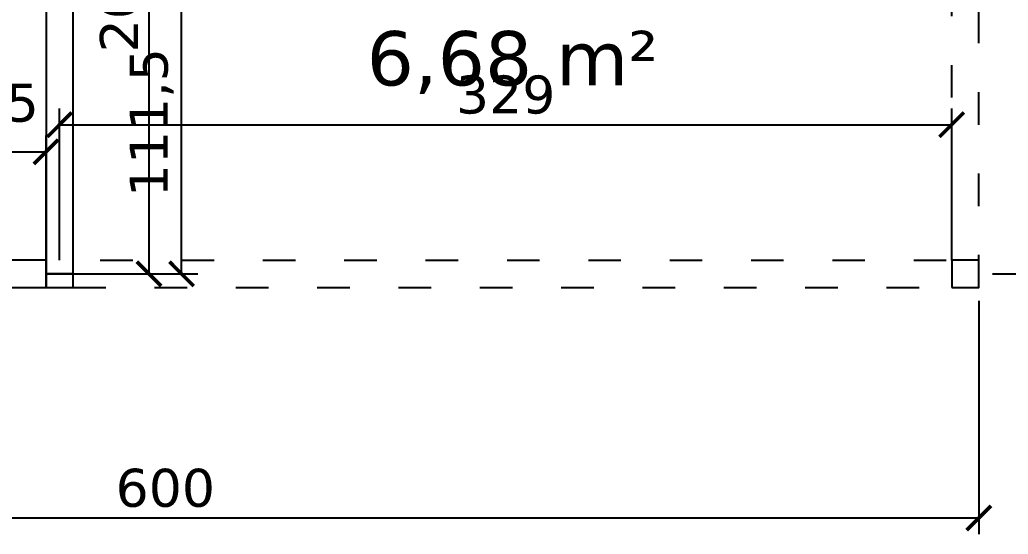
# Model space of a CAD drawing. Header units: centimetres. Extents: x -135 to 3640, y -1234 to 1338.
# Drawn here: x 1146.3 to 1510.8, y -91 to 98.7 of the extents above; entities that cross this region are included whole.
import ezdxf
from ezdxf.enums import TextEntityAlignment as Align

# ---------------------------------------------------------------- set-up
doc = ezdxf.new("R2010")
doc.units = ezdxf.units.CM
doc.linetypes.add('VERANDA_KESIK', pattern=[30, 12, -18])
for name, color, linetype in [('DIS_DUVAR_100', 30, 'Continuous'), ('KOSE_PROFIL_100', 8, 'Continuous'), ('ODA_ADLARI', 7, 'Continuous'), ('OLCULER', 7, 'Continuous'), ('OZEL_PANEL_OLCU_CM', 3, 'Continuous'), ('VERANDA_DIKME', 1, 'Continuous'), ('VERANDA_PROFIL_100', 1, 'VERANDA_KESIK')]:
    doc.layers.add(name, color=color, linetype=linetype)
doc.styles.add('PORTMAN', font='DejaVuSans.ttf')
doc.dimstyles.new('PORTMAN', dxfattribs={"dimtxt": 14, "dimasz": 9, "dimexe": 6, "dimexo": 5, "dimgap": 4, "dimtad": 1, "dimtxsty": 'PORTMAN', "dimblk": 'ARCHTICK', "dimcen": 2.5, "dimazin": 3, "dimtfac": 0.5, "dimtmove": 2, "dimatfit": 3})

# ---------------------------------------------------------------- blocks, each defined once
blk = doc.blocks.new('BOM_D13_602p5_DIS_DOLU')
blk.add_lwpolyline([(0, 0), (10, 0), (10, 60.25), (0, 60.25)], close=True)
blk = doc.blocks.new('BOM_D14_1115p0_DIS_DOLU')
blk.add_lwpolyline([(0, 0), (10, 0), (10, 111.5), (0, 111.5)], close=True)
blk = doc.blocks.new('BOM_B02_DIS_KOSE_100x50')
blk.add_lwpolyline([(0, 0), (10, 0), (10, 5), (0, 5)], close=True)
blk = doc.blocks.new('BOM_B04_VERANDA_DIKME_100x100')
blk.add_lwpolyline([(0, 0), (10, 0), (10, 10), (0, 10)], close=True)
blk = doc.blocks.new('BOM_V05_VERANDA_ON_3340p0')
at = {"lineweight": 25}
for p, q in [((10, 10), (324, 10)), ((0, 0), (334, 0))]:
    blk.add_line(p, q, dxfattribs=at)
blk = doc.blocks.new('BOM_V06_VERANDA_YAN_2000p0')
at = {"lineweight": 25}
for p, q in [((0, 0), (0, 200)), ((-10, 10), (-10, 190))]:
    blk.add_line(p, q, dxfattribs=at)
blk = doc.blocks.new('_ARCHTICK')
at = {"color": 0, "linetype": 'BYBLOCK', "const_width": 0.15}
blk.add_lwpolyline([(-0.5, -0.5), (0.5, 0.5)], dxfattribs=at)

msp = doc.modelspace()

# ---------------------------------------------------------------- block references
at = {"layer": 'DIS_DUVAR_100'}
msp.add_blockref('BOM_D14_1115p0_DIS_DOLU', (1156, 5), dxfattribs=at)
at = {"layer": 'DIS_DUVAR_100', "rotation": 270}
msp.add_blockref('BOM_D13_602p5_DIS_DOLU', (1095.75, 10), dxfattribs=at)
at = {"layer": 'KOSE_PROFIL_100'}
msp.add_blockref('BOM_B02_DIS_KOSE_100x50', (1156, 0), dxfattribs=at)
at = {"layer": 'VERANDA_DIKME'}
msp.add_blockref('BOM_B04_VERANDA_DIKME_100x100', (1490, 0), dxfattribs=at)
at = {"layer": 'VERANDA_PROFIL_100'}
for name, p in [('BOM_V06_VERANDA_YAN_2000p0', (1500, 0)), ('BOM_V05_VERANDA_ON_3340p0', (1166, 0))]:
    msp.add_blockref(name, p, dxfattribs=at)

# ---------------------------------------------------------------- texts
at = {"layer": 'ODA_ADLARI', "style": 'PORTMAN'}
msp.add_text('6,68 m²', height=20, dxfattribs=at).set_placement((1328, 84.5), align=Align.MIDDLE_CENTER)

# ---------------------------------------------------------------- dimensions: what is measured, and where the dimension line sits
at = {"layer": 'OLCULER'}
for base, p1, p2 in [((1194, 5), (1161, 5), (1161, 205)), ((1581, 5), (1500, 5), (1500, 116.5))]:
    msp.add_linear_dim(base=base, p1=p1, p2=p2, angle=90, dimstyle='PORTMAN', override={"dimtxt": 14, "dimasz": 9, "dimexe": 6, "dimexo": 5, "dimdec": 2, "dimzin": 8, "dimdsep": 44}, dxfattribs=at).render()
for base, p1, p2 in [((1161, 60), (1161, 5), (1490, 5)), ((900, -85), (900, 0), (1500, 0))]:
    msp.add_linear_dim(base=base, p1=p1, p2=p2, dimstyle='PORTMAN', override={"dimtxt": 14, "dimasz": 9, "dimexe": 6, "dimexo": 5, "dimdec": 2, "dimzin": 8, "dimdsep": 44}, dxfattribs=at).render()
at = {"layer": 'OZEL_PANEL_OLCU_CM'}
msp.add_linear_dim(base=(1206, 5), p1=(1156, 5), p2=(1156, 116.5), angle=90, dimstyle='PORTMAN', override={"dimtxt": 14, "dimasz": 9, "dimexe": 6, "dimexo": 5, "dimdec": 2, "dimzin": 8, "dimdsep": 44}, dxfattribs=at).render()
msp.add_linear_dim(base=(1095.75, 50), p1=(1095.75, 0), p2=(1156, 0), dimstyle='PORTMAN', override={"dimtxt": 14, "dimasz": 9, "dimexe": 6, "dimexo": 5, "dimdec": 2, "dimzin": 8, "dimdsep": 44}, dxfattribs=at).render()

doc.saveas('drawing.dxf')
